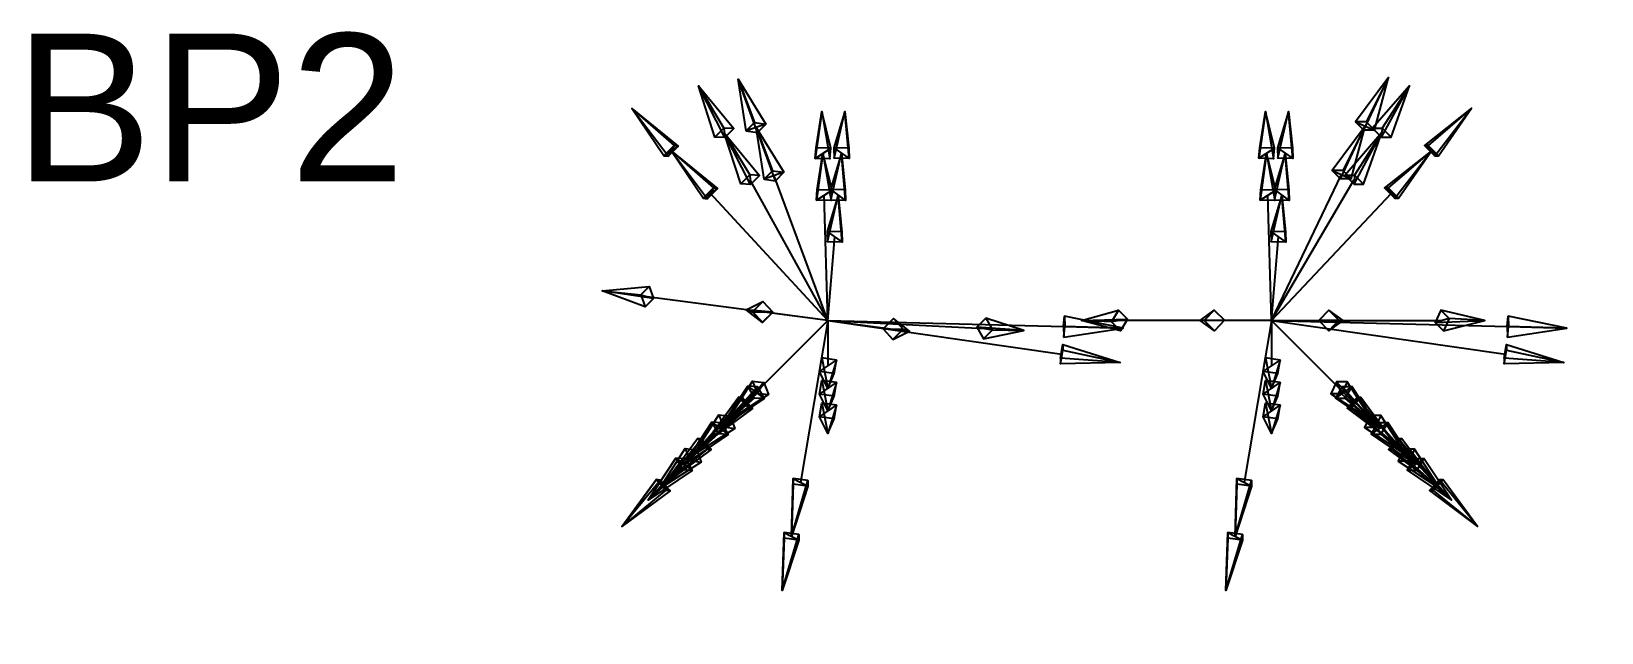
# Model space of a CAD drawing. Header units: millimetres. Extents: x -2952 to 13, y -99 to 102.
# Drawn here: x -254.4 to -201.3, y -15.3 to 5.1 of the extents above; entities that cross this region are included whole.
import ezdxf

# ---------------------------------------------------------------- set-up
doc = ezdxf.new("R2010")
doc.units = ezdxf.units.MM
for name, color, linetype in [('AutoDetect_85_0', 1, 'Continuous'), ('AutoDetect_85_3', 1, 'Continuous'), ('AutoDetect_86_1', 1, 'Continuous'), ('AutoDetect_86_2', 1, 'Continuous'), ('Rippe_ID_GUID_E7099C4D_CA38_4cfe_B2EE_ED72031950B8', 1, 'Continuous')]:
    doc.layers.add(name, color=color, linetype=linetype)
doc.styles.get("Standard").update_dxf_attribs({"font": 'arial.ttf'})

# ---------------------------------------------------------------- blocks, each defined once
blk = doc.blocks.new('Kontrollpunkt')
at = {"color": 0}
for q in [(0, 6), (8, 0), (0, 0, 4)]:
    blk.add_line((0, 0), q, dxfattribs=at)
for points in [[(0.25, 8, -0.25), (-0.25, 8, -0.25), (-0.25, 8, 0.25), (0, 10, 0), (-0.25, 8, -0.25), (0.25, 8, 0.25), (0, 10, 0), (0.25, 8, -0.25), (0.25, 8, 0.25), (-0.25, 8, 0.25)], [(0.25, 6, -0.25), (-0.25, 6, -0.25), (-0.25, 6, 0.25), (0, 8, 0), (-0.25, 6, -0.25), (0.25, 6, 0.25), (0, 8, 0), (0.25, 6, -0.25), (0.25, 6, 0.25), (-0.25, 6, 0.25)], [(0.25, 0.25, 4), (-0.25, 0.25, 4), (-0.25, -0.25, 4), (0, 0, 6), (-0.25, 0.25, 4), (0.25, -0.25, 4), (0, 0, 6), (0.25, 0.25, 4), (0.25, -0.25, 4), (-0.25, -0.25, 4)], [(0.25, 0.25, 6), (-0.25, 0.25, 6), (-0.25, -0.25, 6), (0, 0, 8), (-0.25, 0.25, 6), (0.25, -0.25, 6), (0, 0, 8), (0.25, 0.25, 6), (0.25, -0.25, 6), (-0.25, -0.25, 6)], [(0.25, 0.25, 8), (-0.25, 0.25, 8), (-0.25, -0.25, 8), (0, 0, 10), (-0.25, 0.25, 8), (0.25, -0.25, 8), (0, 0, 10), (0.25, 0.25, 8), (0.25, -0.25, 8), (-0.25, -0.25, 8)], [(8, 0.25, -0.25), (8, 0.25, 0.25), (8, -0.25, 0.25), (10, 0, 0), (8, 0.25, 0.25), (8, -0.25, -0.25), (10, 0, 0), (8, 0.25, -0.25), (8, -0.25, -0.25), (8, -0.25, 0.25)]]:
    blk.add_polyline3d(points, dxfattribs=at)

msp = doc.modelspace()

# ---------------------------------------------------------------- linework, layer by layer
at = {"layer": 'AutoDetect_85_0', "color": 1}
msp.add_line((-227.5, -4.7, -211.887), (-227.5, -4.7, -292.241), dxfattribs=at)
at = {"layer": 'AutoDetect_85_3', "color": 1}
msp.add_line((-227.5, -4.7, -408.4), (-227.5, -4.7, -313.076), dxfattribs=at)
at = {"layer": 'AutoDetect_86_1', "color": 1}
msp.add_line((-212.5, -4.7, -213.106), (-212.5, -4.7, -285.797), dxfattribs=at)
at = {"layer": 'AutoDetect_86_2', "color": 1}
msp.add_line((-212.5, -4.7, -408.4), (-212.5, -4.7, -306.632), dxfattribs=at)

# ---------------------------------------------------------------- block references
at = {"layer": 'AutoDetect_85_0', "color": 1, "extrusion": (-0.608153, -0.608153, 0.510196), "rotation": 60.50431272975246}
msp.add_blockref('Kontrollpunkt', (-157.543, -335.113, -7.887), dxfattribs=at)
at = {"layer": 'AutoDetect_85_0', "color": 1, "extrusion": (-0.696364, -0.696364, 0.173648), "rotation": 77.24859307823723}
for p in [(-157.543, -243.088, 123.86), (-157.543, -286.768, 116.158)]:
    msp.add_blockref('Kontrollpunkt', p, dxfattribs=at)
at = {"layer": 'AutoDetect_85_3', "color": 1, "extrusion": (-0.569657, -0.569657, -0.592438), "rotation": 127.6710134007028}
msp.add_blockref('Kontrollpunkt', (-157.543, -154.946, 317.752), dxfattribs=at)
at = {"layer": 'AutoDetect_85_3', "color": 1, "extrusion": (-0.696364, -0.696364, -0.173648), "rotation": 102.7514069217628}
for p in [(-157.543, -367.775, 231.572), (-157.543, -309.352, 221.27)]:
    msp.add_blockref('Kontrollpunkt', p, dxfattribs=at)
at = {"layer": 'AutoDetect_86_1', "color": 1, "extrusion": (0.569657, -0.569657, 0.592438), "rotation": 300.6441108446881}
msp.add_blockref('Kontrollpunkt', (-153.584, -143.191, -287.691), dxfattribs=at)
at = {"layer": 'AutoDetect_86_1', "color": 1, "extrusion": (0.696364, -0.696364, 0.173648), "rotation": 279.8510761165839}
for p in [(-153.584, -190.262, -182.752), (-153.584, -226.395, -189.123)]:
    msp.add_blockref('Kontrollpunkt', p, dxfattribs=at)
at = {"layer": 'AutoDetect_86_2', "color": 1, "extrusion": (0.608153, -0.608153, -0.510196), "rotation": 242.969523370398}
msp.add_blockref('Kontrollpunkt', (-153.584, -338.688, 30.068), dxfattribs=at)
at = {"layer": 'AutoDetect_86_2', "color": 1, "extrusion": (0.696364, -0.696364, -0.173648), "rotation": 260.1489238834161}
for p in [(-153.584, -421.802, -74.828), (-153.584, -357.033, -86.249)]:
    msp.add_blockref('Kontrollpunkt', p, dxfattribs=at)
at = {"layer": 'Rippe_ID_GUID_E7099C4D_CA38_4cfe_B2EE_ED72031950B8', "color": 2, "extrusion": (0.057288, 0.707107, 0.704782), "rotation": 184.4686474365615}
for p in [(226.377, -134.068, -165.691), (211.426, -135.787, -165.691)]:
    msp.add_blockref('Kontrollpunkt', p, dxfattribs=at)
at = {"layer": 'Rippe_ID_GUID_E7099C4D_CA38_4cfe_B2EE_ED72031950B8', "color": 2, "extrusion": (0, -0.382683, -0.92388), "rotation": 8.881164229061541}
for p in [(-227.5, -151.946, 379.111), (-212.5, -151.946, 379.111)]:
    msp.add_blockref('Kontrollpunkt', p, dxfattribs=at)

# ---------------------------------------------------------------- texts
at = {"layer": 'Rippe_ID_GUID_E7099C4D_CA38_4cfe_B2EE_ED72031950B8', "color": 5}
msp.add_text('BP2', height=5, dxfattribs=at).set_placement((-255.001, 0))

doc.saveas('drawing.dxf')
